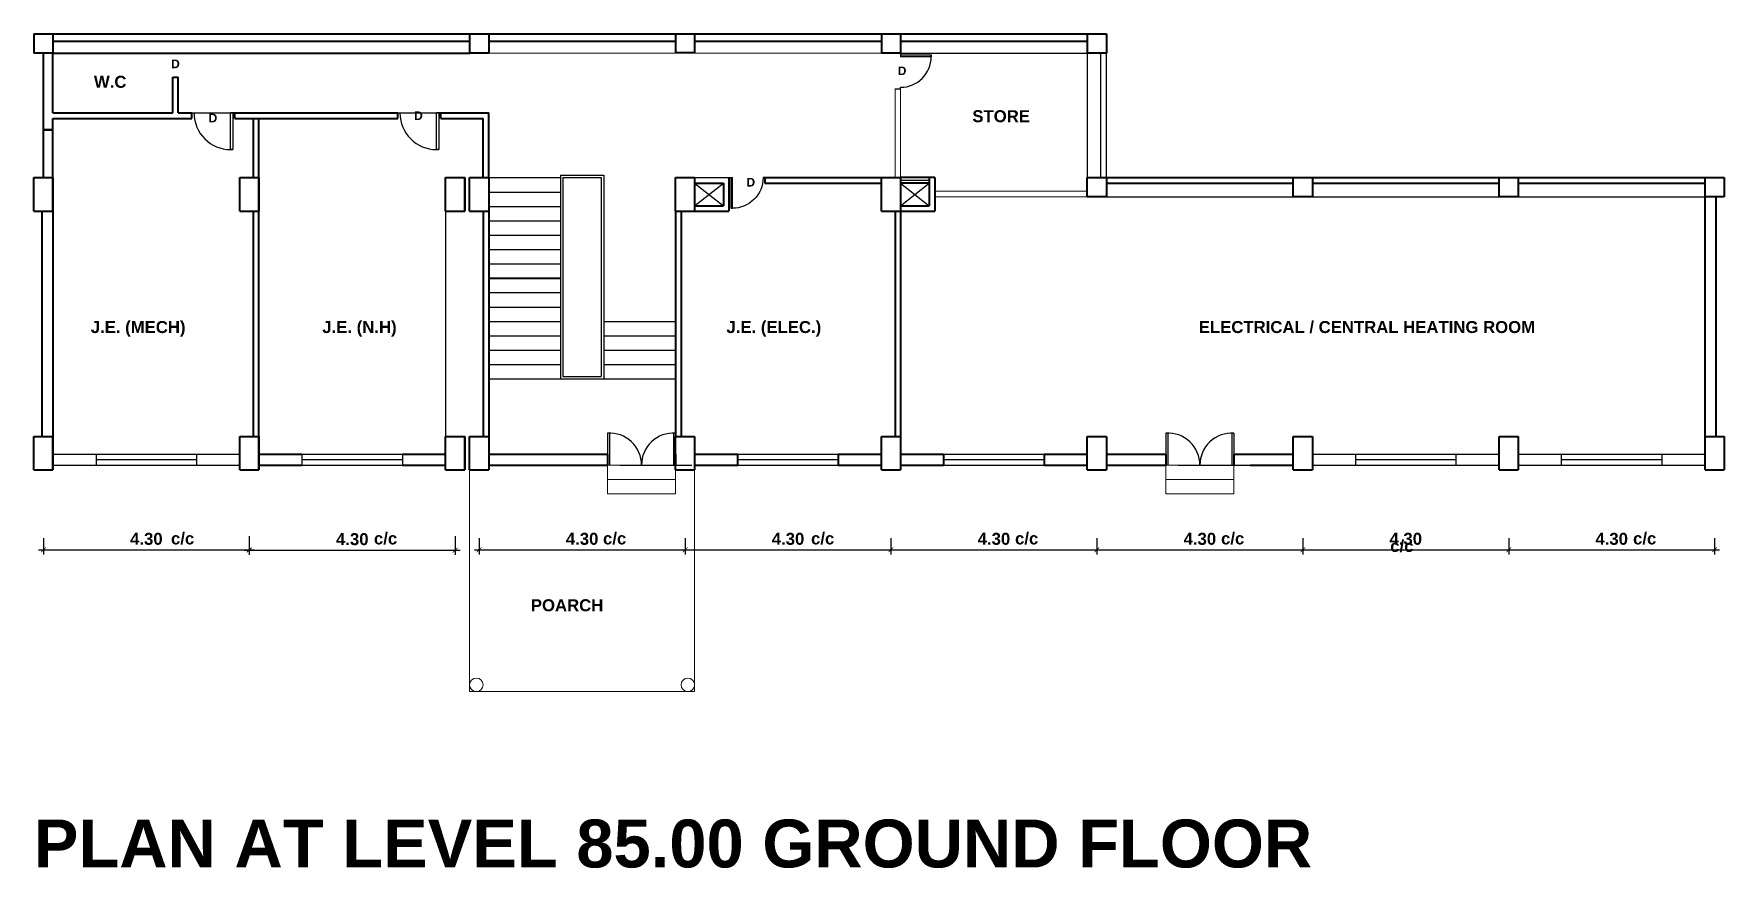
# Model space of a CAD drawing. Header units: inches. Extents: x 1352 to 5457, y 84 to 1168.
# Drawn here: x 2687.74 to 2723.04, y 103.41 to 120.83 of the extents above; entities that cross this region are included whole.
import ezdxf

# ---------------------------------------------------------------- set-up
doc = ezdxf.new("R2010")
doc.units = ezdxf.units.IN
doc.header["$MEASUREMENT"] = 0
doc.header["$PDMODE"] = 35
doc.header["$PDSIZE"] = -0.5
doc.linetypes.add('DASHED2', pattern=[0.375, 0.25, -0.125])
for name, color, linetype, lineweight in [('col', 250, 'Continuous', 40), ('hatch', 250, 'DASHED2', 9), ('text', 250, 'Continuous', 30), ('wall', 7, 'Continuous', 40), ('win', 250, 'Continuous', 30)]:
    doc.layers.add(name, color=color, linetype=linetype, lineweight=lineweight)
doc.styles.get("Standard").update_dxf_attribs({"font": 'arialbd.ttf', "height": 1.5})
doc.dimstyles.get("Standard").update_dxf_attribs({"dimtxt": 0.25, "dimasz": 0.1, "dimexe": 0.1, "dimexo": 0.1, "dimgap": 0.1, "dimtad": 1, "dimzin": 0, "dimdsep": 46, "dimtxsty": 'Standard', "dimblk": 'ARCHTICK', "dimcen": 0.1, "dimdle": 0.1, "dimclrd": 256, "dimadec": 0, "dimazin": 0, "dimtfac": 1, "dimtofl": 0, "dimtmove": 2, "dimatfit": 3, "dimfxl": 1, "dimtolj": 1, "dimtzin": 0, "dimlwd": -1, "dimarcsym": 0})

# ---------------------------------------------------------------- blocks, each defined once
blk = doc.blocks.new('_ArchTick')
at = {"color": 0, "linetype": 'ByBlock', "const_width": 0.15}
blk.add_lwpolyline([(-0.5, -0.5), (0.5, 0.5)], dxfattribs=at)
blk = doc.blocks.new('*D581')
at = {"layer": 'Defpoints', "color": 0, "linetype": 'Continuous', "transparency": 16777216}
for p in [(2687.942, 110.399), (2692.242, 110.399), (2692.242, 110.058)]:
    blk.add_point(p, dxfattribs=at)
at = {"layer": 'text', "color": 0, "linetype": 'Continuous', "lineweight": -2, "transparency": 16777216}
for p, q in [((2687.942, 110.299), (2687.942, 109.958)), ((2692.242, 110.299), (2692.242, 109.958))]:
    blk.add_line(p, q, dxfattribs=at)
at = {"layer": 'text', "linetype": 'Continuous', "transparency": 16777216}
blk.add_line((2687.842, 110.058), (2692.342, 110.058), dxfattribs=at)
at = {"layer": 'text', "linetype": 'Continuous', "transparency": 16777216, "xscale": 0.1, "yscale": 0.1, "zscale": 0.1, "rotation": 180}
blk.add_blockref('_ArchTick', (2687.942, 110.058), dxfattribs=at)
at = {"layer": 'text', "linetype": 'Continuous', "transparency": 16777216, "xscale": 0.1, "yscale": 0.1, "zscale": 0.1}
blk.add_blockref('_ArchTick', (2692.242, 110.058), dxfattribs=at)
at = {"layer": 'text', "color": 0, "linetype": 'Continuous', "transparency": 16777216, "insert": (2690.092, 110.286), "char_height": 0.25, "attachment_point": 5}
blk.add_mtext('\\A1;4.30', dxfattribs=at)
blk = doc.blocks.new('*D582')
at = {"layer": 'Defpoints', "color": 0, "linetype": 'Continuous', "transparency": 16777216}
for p in [(2697.042, 110.399), (2701.342, 110.399), (2701.342, 110.058)]:
    blk.add_point(p, dxfattribs=at)
at = {"layer": 'text', "color": 0, "linetype": 'Continuous', "lineweight": -2, "transparency": 16777216}
for p, q in [((2697.042, 110.299), (2697.042, 109.958)), ((2701.342, 110.299), (2701.342, 109.958))]:
    blk.add_line(p, q, dxfattribs=at)
at = {"layer": 'text', "linetype": 'Continuous', "transparency": 16777216}
blk.add_line((2696.942, 110.058), (2701.442, 110.058), dxfattribs=at)
at = {"layer": 'text', "linetype": 'Continuous', "transparency": 16777216, "xscale": 0.1, "yscale": 0.1, "zscale": 0.1, "rotation": 180}
blk.add_blockref('_ArchTick', (2697.042, 110.058), dxfattribs=at)
at = {"layer": 'text', "linetype": 'Continuous', "transparency": 16777216, "xscale": 0.1, "yscale": 0.1, "zscale": 0.1}
blk.add_blockref('_ArchTick', (2701.342, 110.058), dxfattribs=at)
at = {"layer": 'text', "color": 0, "linetype": 'Continuous', "transparency": 16777216, "insert": (2699.192, 110.286), "char_height": 0.25, "attachment_point": 5}
blk.add_mtext('\\A1;4.30', dxfattribs=at)
blk = doc.blocks.new('*D583')
at = {"layer": 'Defpoints', "color": 0, "linetype": 'Continuous', "transparency": 16777216}
for p in [(2701.342, 110.399), (2705.642, 110.399), (2705.642, 110.058)]:
    blk.add_point(p, dxfattribs=at)
at = {"layer": 'text', "color": 0, "linetype": 'Continuous', "lineweight": -2, "transparency": 16777216}
for p, q in [((2701.342, 110.299), (2701.342, 109.958)), ((2705.642, 110.299), (2705.642, 109.958))]:
    blk.add_line(p, q, dxfattribs=at)
at = {"layer": 'text', "linetype": 'Continuous', "transparency": 16777216}
blk.add_line((2701.242, 110.058), (2705.742, 110.058), dxfattribs=at)
at = {"layer": 'text', "linetype": 'Continuous', "transparency": 16777216, "xscale": 0.1, "yscale": 0.1, "zscale": 0.1, "rotation": 180}
blk.add_blockref('_ArchTick', (2701.342, 110.058), dxfattribs=at)
at = {"layer": 'text', "linetype": 'Continuous', "transparency": 16777216, "xscale": 0.1, "yscale": 0.1, "zscale": 0.1}
blk.add_blockref('_ArchTick', (2705.642, 110.058), dxfattribs=at)
at = {"layer": 'text', "color": 0, "linetype": 'Continuous', "transparency": 16777216, "insert": (2703.492, 110.286), "char_height": 0.25, "attachment_point": 5}
blk.add_mtext('\\A1;4.30', dxfattribs=at)
blk = doc.blocks.new('*D584')
at = {"layer": 'Defpoints', "color": 0, "linetype": 'Continuous', "transparency": 16777216}
for p in [(2705.642, 110.399), (2709.942, 110.399), (2709.942, 110.058)]:
    blk.add_point(p, dxfattribs=at)
at = {"layer": 'text', "color": 0, "linetype": 'Continuous', "lineweight": -2, "transparency": 16777216}
for p, q in [((2705.642, 110.299), (2705.642, 109.958)), ((2709.942, 110.299), (2709.942, 109.958))]:
    blk.add_line(p, q, dxfattribs=at)
at = {"layer": 'text', "linetype": 'Continuous', "transparency": 16777216}
blk.add_line((2705.542, 110.058), (2710.042, 110.058), dxfattribs=at)
at = {"layer": 'text', "linetype": 'Continuous', "transparency": 16777216, "xscale": 0.1, "yscale": 0.1, "zscale": 0.1, "rotation": 180}
blk.add_blockref('_ArchTick', (2705.642, 110.058), dxfattribs=at)
at = {"layer": 'text', "linetype": 'Continuous', "transparency": 16777216, "xscale": 0.1, "yscale": 0.1, "zscale": 0.1}
blk.add_blockref('_ArchTick', (2709.942, 110.058), dxfattribs=at)
at = {"layer": 'text', "color": 0, "linetype": 'Continuous', "transparency": 16777216, "insert": (2707.792, 110.286), "char_height": 0.25, "attachment_point": 5}
blk.add_mtext('\\A1;4.30', dxfattribs=at)
blk = doc.blocks.new('*D585')
at = {"layer": 'Defpoints', "color": 0, "linetype": 'Continuous', "transparency": 16777216}
for p in [(2709.942, 110.399), (2714.242, 110.399), (2714.242, 110.058)]:
    blk.add_point(p, dxfattribs=at)
at = {"layer": 'text', "color": 0, "linetype": 'Continuous', "lineweight": -2, "transparency": 16777216}
for p, q in [((2709.942, 110.299), (2709.942, 109.958)), ((2714.242, 110.299), (2714.242, 109.958))]:
    blk.add_line(p, q, dxfattribs=at)
at = {"layer": 'text', "linetype": 'Continuous', "transparency": 16777216}
blk.add_line((2709.842, 110.058), (2714.342, 110.058), dxfattribs=at)
at = {"layer": 'text', "linetype": 'Continuous', "transparency": 16777216, "xscale": 0.1, "yscale": 0.1, "zscale": 0.1, "rotation": 180}
blk.add_blockref('_ArchTick', (2709.942, 110.058), dxfattribs=at)
at = {"layer": 'text', "linetype": 'Continuous', "transparency": 16777216, "xscale": 0.1, "yscale": 0.1, "zscale": 0.1}
blk.add_blockref('_ArchTick', (2714.242, 110.058), dxfattribs=at)
at = {"layer": 'text', "color": 0, "linetype": 'Continuous', "transparency": 16777216, "insert": (2712.092, 110.286), "char_height": 0.25, "attachment_point": 5}
blk.add_mtext('\\A1;4.30', dxfattribs=at)
blk = doc.blocks.new('*D586')
at = {"layer": 'Defpoints', "color": 0, "linetype": 'Continuous', "transparency": 16777216}
for p in [(2714.242, 110.399), (2718.542, 110.399), (2718.542, 110.058)]:
    blk.add_point(p, dxfattribs=at)
at = {"layer": 'text', "color": 0, "linetype": 'Continuous', "lineweight": -2, "transparency": 16777216}
for p, q in [((2714.242, 110.299), (2714.242, 109.958)), ((2718.542, 110.299), (2718.542, 109.958))]:
    blk.add_line(p, q, dxfattribs=at)
at = {"layer": 'text', "linetype": 'Continuous', "transparency": 16777216}
blk.add_line((2714.142, 110.058), (2718.642, 110.058), dxfattribs=at)
at = {"layer": 'text', "linetype": 'Continuous', "transparency": 16777216, "xscale": 0.1, "yscale": 0.1, "zscale": 0.1, "rotation": 180}
blk.add_blockref('_ArchTick', (2714.242, 110.058), dxfattribs=at)
at = {"layer": 'text', "linetype": 'Continuous', "transparency": 16777216, "xscale": 0.1, "yscale": 0.1, "zscale": 0.1}
blk.add_blockref('_ArchTick', (2718.542, 110.058), dxfattribs=at)
at = {"layer": 'text', "color": 0, "linetype": 'Continuous', "transparency": 16777216, "insert": (2716.392, 110.286), "char_height": 0.25, "attachment_point": 5}
blk.add_mtext('\\A1;4.30', dxfattribs=at)
blk = doc.blocks.new('*D587')
at = {"layer": 'Defpoints', "color": 0, "linetype": 'Continuous', "transparency": 16777216}
for p in [(2718.542, 110.399), (2722.842, 110.399), (2722.842, 110.058)]:
    blk.add_point(p, dxfattribs=at)
at = {"layer": 'text', "color": 0, "linetype": 'Continuous', "lineweight": -2, "transparency": 16777216}
for p, q in [((2718.542, 110.299), (2718.542, 109.958)), ((2722.842, 110.299), (2722.842, 109.958))]:
    blk.add_line(p, q, dxfattribs=at)
at = {"layer": 'text', "linetype": 'Continuous', "transparency": 16777216}
blk.add_line((2718.442, 110.058), (2722.942, 110.058), dxfattribs=at)
at = {"layer": 'text', "linetype": 'Continuous', "transparency": 16777216, "xscale": 0.1, "yscale": 0.1, "zscale": 0.1, "rotation": 180}
blk.add_blockref('_ArchTick', (2718.542, 110.058), dxfattribs=at)
at = {"layer": 'text', "linetype": 'Continuous', "transparency": 16777216, "xscale": 0.1, "yscale": 0.1, "zscale": 0.1}
blk.add_blockref('_ArchTick', (2722.842, 110.058), dxfattribs=at)
at = {"layer": 'text', "color": 0, "linetype": 'Continuous', "transparency": 16777216, "insert": (2720.692, 110.286), "char_height": 0.25, "attachment_point": 5}
blk.add_mtext('\\A1;4.30', dxfattribs=at)
blk = doc.blocks.new('*D588')
at = {"layer": 'Defpoints', "color": 0, "linetype": 'Continuous', "transparency": 16777216}
for p in [(2692.242, 110.446), (2696.542, 110.446), (2696.542, 110.051)]:
    blk.add_point(p, dxfattribs=at)
at = {"layer": 'text', "color": 0, "linetype": 'Continuous', "lineweight": -2, "transparency": 16777216}
for p, q in [((2692.242, 110.346), (2692.242, 109.951)), ((2696.542, 110.346), (2696.542, 109.951))]:
    blk.add_line(p, q, dxfattribs=at)
at = {"layer": 'text', "linetype": 'Continuous', "transparency": 16777216}
blk.add_line((2692.142, 110.051), (2696.642, 110.051), dxfattribs=at)
at = {"layer": 'text', "linetype": 'Continuous', "transparency": 16777216, "xscale": 0.1, "yscale": 0.1, "zscale": 0.1, "rotation": 180}
blk.add_blockref('_ArchTick', (2692.242, 110.051), dxfattribs=at)
at = {"layer": 'text', "linetype": 'Continuous', "transparency": 16777216, "xscale": 0.1, "yscale": 0.1, "zscale": 0.1}
blk.add_blockref('_ArchTick', (2696.542, 110.051), dxfattribs=at)
at = {"layer": 'text', "color": 0, "linetype": 'Continuous', "transparency": 16777216, "insert": (2694.392, 110.279), "char_height": 0.25, "attachment_point": 5}
blk.add_mtext('\\A1;4.30', dxfattribs=at)
blk = doc.blocks.new('R')
at = {"layer": 'win'}
for p, q in [((13.196, 5.483), (13.246, 5.483)), ((14.096, 4.633), (14.096, 5.483)), ((14.196, 5.483), (14.096, 5.483)), ((14.146, 5.483), (14.146, 4.633)), ((14.096, 4.633), (14.146, 4.633)), ((14.146, 4.633), (14.096, 4.633))]:
    blk.add_line(p, q, dxfattribs=at)
blk.add_arc((14.096, 5.483), 0.85, 180, 270, dxfattribs=at)

msp = doc.modelspace()

# ---------------------------------------------------------------- linework, layer by layer
at = {"layer": 'col'}
for p, q in [((2687.742, 120.825), (2687.742, 120.425)), ((2687.742, 120.825), (2688.142, 120.825)), ((2688.142, 120.825), (2688.142, 120.425)), ((2696.842, 120.825), (2696.842, 120.425)), ((2696.842, 120.825), (2697.242, 120.825)), ((2697.242, 120.825), (2697.242, 120.425)), ((2701.142, 120.826), (2701.142, 120.426)), ((2701.142, 120.826), (2701.542, 120.826)), ((2701.542, 120.826), (2701.542, 120.426)), ((2705.442, 120.825), (2705.442, 120.425)), ((2705.442, 120.825), (2705.842, 120.825)), ((2705.842, 120.825), (2705.842, 120.425)), ((2709.742, 120.825), (2709.742, 120.425)), ((2709.742, 120.825), (2710.142, 120.825)), ((2710.142, 120.825), (2710.142, 120.425)), ((2688.142, 120.425), (2687.742, 120.425)), ((2697.242, 120.425), (2696.842, 120.425)), ((2701.542, 120.426), (2701.142, 120.426)), ((2705.842, 120.425), (2705.442, 120.425)), ((2710.142, 120.425), (2709.742, 120.425)), ((2687.942, 118.825), (2688.142, 118.825)), ((2687.742, 117.825), (2688.142, 117.825)), ((2687.742, 117.125), (2687.742, 117.825)), ((2688.142, 117.125), (2688.142, 117.825)), ((2688.142, 117.825), (2688.142, 117.125)), ((2692.042, 117.825), (2692.442, 117.825)), ((2692.042, 117.125), (2692.042, 117.825)), ((2692.442, 117.125), (2692.442, 117.825)), ((2692.442, 117.825), (2692.442, 117.125)), ((2696.342, 117.825), (2696.742, 117.825)), ((2696.342, 117.125), (2696.342, 117.825)), ((2696.742, 117.125), (2696.742, 117.825)), ((2696.742, 117.825), (2696.742, 117.125)), ((2696.842, 117.825), (2697.242, 117.825)), ((2696.842, 117.125), (2696.842, 117.825)), ((2697.242, 117.825), (2697.242, 117.125)), ((2701.142, 117.825), (2701.542, 117.825)), ((2701.142, 117.125), (2701.142, 117.825)), ((2701.542, 117.825), (2701.542, 117.125)), ((2705.442, 117.825), (2705.842, 117.825)), ((2705.442, 117.125), (2705.442, 117.825)), ((2705.842, 117.825), (2705.842, 117.125)), ((2709.742, 117.825), (2710.142, 117.825)), ((2709.742, 117.425), (2709.742, 117.825)), ((2710.142, 117.825), (2710.142, 117.425)), ((2714.042, 117.825), (2714.442, 117.825)), ((2714.042, 117.425), (2714.042, 117.825)), ((2714.442, 117.825), (2714.442, 117.425)), ((2718.342, 117.825), (2718.742, 117.825)), ((2718.342, 117.425), (2718.342, 117.825)), ((2718.742, 117.825), (2718.742, 117.425)), ((2722.642, 117.825), (2723.042, 117.825)), ((2722.642, 117.425), (2722.642, 117.825)), ((2723.042, 117.825), (2723.042, 117.425)), ((2710.142, 117.425), (2709.742, 117.425)), ((2714.442, 117.425), (2714.042, 117.425)), ((2718.742, 117.425), (2718.342, 117.425)), ((2723.042, 117.425), (2722.642, 117.425)), ((2687.742, 117.125), (2688.142, 117.125)), ((2692.042, 117.125), (2692.442, 117.125)), ((2696.342, 117.125), (2696.742, 117.125)), ((2696.842, 117.125), (2697.242, 117.125)), ((2701.142, 117.125), (2701.542, 117.125)), ((2705.442, 117.125), (2705.842, 117.125)), ((2687.742, 112.425), (2688.142, 112.425)), ((2687.742, 111.725), (2687.742, 112.425)), ((2688.142, 111.725), (2688.142, 112.425)), ((2688.142, 112.425), (2688.142, 111.725)), ((2692.042, 112.425), (2692.442, 112.425)), ((2692.042, 111.725), (2692.042, 112.425)), ((2692.442, 111.725), (2692.442, 112.425)), ((2692.442, 112.425), (2692.442, 111.725)), ((2696.342, 112.425), (2696.742, 112.425)), ((2696.342, 111.725), (2696.342, 112.425)), ((2696.742, 111.725), (2696.742, 112.425)), ((2696.742, 112.425), (2696.742, 111.725)), ((2696.842, 112.425), (2697.242, 112.425)), ((2696.842, 111.725), (2696.842, 112.425)), ((2697.242, 112.425), (2697.242, 111.725)), ((2701.142, 112.425), (2701.542, 112.425)), ((2701.142, 111.725), (2701.142, 112.425)), ((2701.542, 112.425), (2701.542, 111.725)), ((2705.442, 112.425), (2705.842, 112.425)), ((2705.442, 111.725), (2705.442, 112.425)), ((2705.842, 112.425), (2705.842, 111.725)), ((2709.742, 112.425), (2710.142, 112.425)), ((2709.742, 111.725), (2709.742, 112.425)), ((2710.142, 112.425), (2710.142, 111.725)), ((2714.042, 112.425), (2714.442, 112.425)), ((2714.042, 111.725), (2714.042, 112.425)), ((2714.442, 112.425), (2714.442, 111.725)), ((2718.342, 112.425), (2718.742, 112.425)), ((2718.342, 111.725), (2718.342, 112.425)), ((2718.742, 112.425), (2718.742, 111.725)), ((2722.642, 112.425), (2723.042, 112.425)), ((2722.642, 111.725), (2722.642, 112.425)), ((2723.042, 112.425), (2723.042, 111.725)), ((2687.742, 111.725), (2688.142, 111.725)), ((2692.042, 111.725), (2692.442, 111.725)), ((2696.342, 111.725), (2696.742, 111.725)), ((2696.842, 111.725), (2697.242, 111.725)), ((2701.142, 111.725), (2701.542, 111.725)), ((2705.442, 111.725), (2705.842, 111.725)), ((2709.742, 111.725), (2710.142, 111.725)), ((2714.042, 111.725), (2714.442, 111.725)), ((2718.342, 111.725), (2718.742, 111.725)), ((2722.642, 111.725), (2723.042, 111.725))]:
    msp.add_line(p, q, dxfattribs=at)
at = {"layer": 'hatch', "linetype": 'ByBlock'}
for p, q in [((2705.727, 119.675), (2705.727, 117.825)), ((2705.842, 119.675), (2705.842, 117.825)), ((2709.742, 117.54), (2706.557, 117.54)), ((2709.742, 117.425), (2706.557, 117.425)), ((2696.842, 111.725), (2696.842, 107.1)), ((2699.722, 111.825), (2701.142, 111.825)), ((2699.722, 111.225), (2699.722, 111.825)), ((2701.142, 111.825), (2701.142, 111.225)), ((2701.542, 107.1), (2701.542, 111.725)), ((2711.382, 111.825), (2712.802, 111.825)), ((2711.382, 111.225), (2711.382, 111.825)), ((2712.802, 111.825), (2712.802, 111.225)), ((2699.722, 111.525), (2701.142, 111.525)), ((2699.722, 111.225), (2701.142, 111.225)), ((2711.382, 111.525), (2712.802, 111.525)), ((2711.382, 111.225), (2712.802, 111.225)), ((2696.842, 107.1), (2701.542, 107.1))]:
    msp.add_line(p, q, dxfattribs=at)
for centre in [(2696.984, 107.241), (2701.399, 107.241)]:
    msp.add_circle(centre, 0.141, dxfattribs=at)
at = {"layer": 'wall', "linetype": 'Continuous'}
for p, q in [((2688.142, 120.825), (2710.142, 120.825)), ((2687.942, 118.825), (2687.942, 120.425)), ((2688.142, 120.675), (2696.842, 120.675)), ((2688.142, 119.175), (2688.142, 120.425)), ((2688.142, 120.425), (2696.842, 120.425)), ((2697.242, 120.675), (2701.142, 120.675)), ((2701.542, 120.675), (2705.442, 120.675)), ((2705.842, 120.675), (2709.742, 120.675)), ((2690.642, 119.175), (2690.642, 119.925)), ((2690.642, 119.925), (2690.757, 119.925)), ((2690.757, 119.175), (2690.757, 119.925)), ((2688.142, 119.175), (2690.642, 119.175)), ((2688.142, 119.06), (2691.042, 119.06)), ((2688.142, 118.825), (2688.142, 119.06)), ((2690.757, 119.175), (2691.042, 119.175)), ((2691.042, 119.06), (2691.042, 119.175)), ((2691.942, 119.175), (2695.342, 119.175)), ((2691.942, 119.06), (2691.942, 119.175)), ((2691.942, 119.06), (2695.342, 119.06)), ((2692.327, 117.825), (2692.327, 119.06)), ((2692.442, 117.825), (2692.442, 119.06)), ((2695.342, 119.06), (2695.342, 119.175)), ((2696.242, 119.175), (2697.242, 119.175)), ((2696.242, 119.06), (2696.242, 119.175)), ((2696.242, 119.06), (2697.127, 119.06)), ((2697.127, 117.825), (2697.127, 119.06)), ((2697.242, 117.825), (2697.242, 119.175)), ((2687.942, 117.825), (2687.942, 118.825)), ((2688.142, 117.825), (2688.142, 118.825)), ((2701.542, 117.71), (2702.142, 117.71)), ((2702.142, 117.71), (2702.142, 117.24)), ((2702.257, 117.825), (2702.257, 117.125)), ((2703.009, 117.825), (2703.009, 117.71)), ((2703.009, 117.825), (2705.442, 117.825)), ((2703.009, 117.71), (2705.442, 117.71)), ((2706.442, 117.825), (2706.442, 117.24)), ((2706.442, 117.825), (2706.442, 117.71)), ((2706.557, 117.825), (2706.557, 117.125)), ((2710.142, 117.825), (2714.042, 117.825)), ((2710.142, 117.71), (2714.042, 117.71)), ((2714.442, 117.825), (2718.342, 117.825)), ((2714.442, 117.71), (2718.342, 117.71)), ((2718.742, 117.825), (2722.642, 117.825)), ((2718.742, 117.71), (2722.642, 117.71)), ((2701.542, 117.24), (2702.142, 117.24)), ((2705.842, 117.24), (2706.442, 117.24)), ((2722.642, 112.425), (2722.642, 117.425)), ((2722.872, 112.425), (2722.872, 117.425)), ((2687.912, 117.125), (2687.912, 112.425)), ((2688.142, 117.125), (2688.142, 112.425)), ((2692.327, 112.425), (2692.327, 117.125)), ((2692.442, 112.425), (2692.442, 117.125)), ((2697.127, 117.125), (2697.127, 112.425)), ((2697.242, 117.125), (2697.242, 112.425)), ((2701.142, 117.125), (2701.142, 112.425)), ((2701.257, 117.125), (2701.257, 112.425)), ((2701.542, 117.125), (2702.257, 117.125)), ((2705.727, 117.125), (2705.727, 112.425)), ((2705.842, 117.125), (2706.557, 117.125)), ((2705.842, 117.125), (2705.842, 112.425)), ((2697.242, 115.725), (2698.742, 115.725)), ((2692.442, 112.055), (2693.342, 112.055)), ((2695.442, 112.055), (2696.342, 112.055)), ((2697.242, 112.055), (2699.722, 112.055)), ((2701.542, 112.055), (2702.442, 112.055)), ((2702.44, 112.055), (2702.44, 111.825)), ((2704.54, 112.055), (2704.54, 111.825)), ((2704.542, 112.055), (2705.442, 112.055)), ((2705.842, 112.055), (2706.742, 112.055)), ((2706.74, 112.055), (2706.74, 111.825)), ((2708.84, 112.055), (2708.84, 111.825)), ((2708.842, 112.055), (2709.742, 112.055)), ((2710.142, 112.055), (2711.382, 112.055)), ((2712.802, 112.055), (2714.042, 112.055)), ((2692.442, 111.825), (2693.342, 111.825)), ((2695.442, 111.825), (2696.342, 111.825)), ((2697.242, 111.825), (2699.722, 111.825)), ((2701.542, 111.825), (2702.442, 111.825)), ((2704.542, 111.825), (2705.442, 111.825)), ((2705.842, 111.825), (2706.742, 111.825)), ((2708.842, 111.825), (2709.742, 111.825)), ((2710.142, 111.825), (2711.382, 111.825)), ((2713.142, 111.825), (2714.042, 111.825))]:
    msp.add_line(p, q, dxfattribs=at)
at = {"layer": 'wall'}
for p, q in [((2688.142, 118.825), (2687.942, 118.825)), ((2706.557, 117.825), (2705.842, 117.825)), ((2706.442, 117.71), (2705.842, 117.71)), ((2699.722, 112.055), (2699.722, 111.825)), ((2701.142, 112.055), (2701.142, 111.825)), ((2711.382, 112.055), (2711.382, 111.825)), ((2712.802, 112.055), (2712.802, 111.825))]:
    msp.add_line(p, q, dxfattribs=at)
at = {"layer": 'win'}
for p, q in [((2710.142, 117.825), (2710.142, 120.825)), ((2697.242, 120.425), (2701.142, 120.426)), ((2701.542, 120.426), (2705.442, 120.425)), ((2705.842, 120.425), (2709.742, 120.425)), ((2709.742, 120.425), (2709.742, 117.825)), ((2710.027, 117.825), (2710.027, 120.425)), ((2705.727, 119.675), (2705.842, 119.675)), ((2691.042, 119.175), (2691.942, 119.175)), ((2695.342, 119.175), (2696.242, 119.175)), ((2697.242, 117.825), (2698.742, 117.825)), ((2698.742, 117.875), (2698.742, 113.625)), ((2698.742, 117.875), (2699.642, 117.875)), ((2698.792, 117.825), (2698.792, 113.675)), ((2698.792, 117.825), (2699.592, 117.825)), ((2699.592, 117.825), (2699.592, 113.675)), ((2699.642, 117.875), (2699.642, 113.625)), ((2701.542, 117.825), (2702.257, 117.825)), ((2701.542, 117.71), (2702.142, 117.24)), ((2701.542, 117.24), (2702.142, 117.71)), ((2706.442, 117.767), (2705.842, 117.767)), ((2705.842, 117.71), (2706.442, 117.24)), ((2705.842, 117.24), (2706.442, 117.71)), ((2697.242, 117.525), (2698.742, 117.525)), ((2697.242, 117.225), (2698.742, 117.225)), ((2710.142, 117.425), (2714.042, 117.425)), ((2714.442, 117.425), (2718.342, 117.425)), ((2718.742, 117.425), (2722.642, 117.425)), ((2696.342, 117.125), (2696.342, 112.425)), ((2697.242, 116.925), (2698.742, 116.925)), ((2697.242, 116.625), (2698.742, 116.625)), ((2697.242, 116.325), (2698.742, 116.325)), ((2697.242, 116.025), (2698.742, 116.025)), ((2697.242, 115.425), (2698.742, 115.425)), ((2697.242, 115.125), (2698.742, 115.125)), ((2697.242, 114.825), (2698.742, 114.825)), ((2699.642, 114.825), (2701.142, 114.825)), ((2697.242, 114.525), (2698.742, 114.525)), ((2699.642, 114.525), (2701.142, 114.525)), ((2697.242, 114.225), (2698.742, 114.225)), ((2699.642, 114.225), (2701.142, 114.225)), ((2697.242, 113.925), (2698.742, 113.925)), ((2698.792, 113.675), (2699.592, 113.675)), ((2699.642, 113.925), (2701.142, 113.925)), ((2697.242, 113.625), (2701.142, 113.625)), ((2699.642, 113.625), (2701.142, 113.625)), ((2699.722, 112.493), (2699.722, 111.825)), ((2699.762, 112.495), (2699.762, 111.825)), ((2701.102, 112.495), (2701.102, 111.825)), ((2701.142, 112.493), (2701.142, 111.825)), ((2711.382, 112.493), (2711.382, 111.825)), ((2711.422, 112.495), (2711.422, 111.825)), ((2712.762, 112.495), (2712.762, 111.825)), ((2712.802, 112.493), (2712.802, 111.825)), ((2688.142, 112.055), (2689.042, 112.055)), ((2689.042, 112.055), (2689.042, 111.825)), ((2689.042, 112.055), (2691.142, 112.055)), ((2689.042, 111.94), (2691.142, 111.94)), ((2691.142, 112.055), (2692.042, 112.055)), ((2691.142, 112.055), (2691.142, 111.825)), ((2693.34, 112.055), (2693.34, 111.825)), ((2693.34, 112.055), (2695.44, 112.055)), ((2693.34, 111.94), (2695.44, 111.94)), ((2695.44, 112.055), (2695.44, 111.825)), ((2702.44, 112.055), (2704.54, 112.055)), ((2702.44, 111.94), (2704.54, 111.94)), ((2706.74, 112.055), (2708.84, 112.055)), ((2706.74, 111.94), (2708.84, 111.94)), ((2714.442, 112.055), (2715.342, 112.055)), ((2715.34, 112.055), (2715.34, 111.825)), ((2715.34, 112.055), (2717.44, 112.055)), ((2715.34, 111.94), (2717.44, 111.94)), ((2717.44, 112.055), (2717.44, 111.825)), ((2717.442, 112.055), (2718.342, 112.055)), ((2718.742, 112.055), (2719.642, 112.055)), ((2719.64, 112.055), (2719.64, 111.825)), ((2719.64, 112.055), (2721.74, 112.055)), ((2719.64, 111.94), (2721.74, 111.94)), ((2721.74, 112.055), (2721.74, 111.825)), ((2721.742, 112.055), (2722.642, 112.055)), ((2688.142, 111.825), (2689.042, 111.825)), ((2689.042, 111.825), (2691.142, 111.825)), ((2691.142, 111.825), (2692.042, 111.825)), ((2693.34, 111.825), (2695.44, 111.825)), ((2699.982, 111.825), (2701.482, 111.825)), ((2702.44, 111.825), (2704.54, 111.825)), ((2706.74, 111.825), (2708.84, 111.825)), ((2711.642, 111.825), (2713.142, 111.825)), ((2714.442, 111.825), (2715.342, 111.825)), ((2715.34, 111.825), (2717.44, 111.825)), ((2717.442, 111.825), (2718.342, 111.825)), ((2718.742, 111.825), (2719.642, 111.825)), ((2719.64, 111.825), (2721.74, 111.825)), ((2721.742, 111.825), (2722.642, 111.825))]:
    msp.add_line(p, q, dxfattribs=at)
for centre, start, end in [((2699.762, 111.825), 0, 93.4227), ((2701.102, 111.825), 86.5773, 180), ((2711.422, 111.825), 0, 93.4227), ((2712.762, 111.825), 86.5773, 180)]:
    msp.add_arc(centre, 0.67, start, end, dxfattribs=at)

# ---------------------------------------------------------------- block references
at = {"layer": 'win', "xscale": 0.7522199999999657, "yscale": 0.7522199999999657, "zscale": 0.7522199999999657, "rotation": 90.00000000000001}
msp.add_blockref('R', (2709.966, 109.746), dxfattribs=at)
at = {"layer": 'win'}
for p, xscale, yscale, zscale in [((2679.166, 114.24), 0.8999999999999773, 0.8999999999999773, 0.8999999999999773), ((2683.466, 114.24), 0.8999999999999773, 0.8999999999999773, 0.8999999999999773), ((2712.935, 113.7), -0.7522199999999657, 0.7522199999999657, 0.7522199999999657)]:
    msp.add_blockref('R', p, dxfattribs=dict(at, xscale=xscale, yscale=yscale, zscale=zscale))

# ---------------------------------------------------------------- texts
at = {"layer": 'text'}
for s, height, p in [('W.C', 0.25, (2688.997, 119.7)), ('STORE', 0.25, (2707.341, 118.982)), ('J.E. (MECH)', 0.25, (2688.931, 114.582)), ('J.E. (N.H)', 0.25, (2693.766, 114.582)), ('J.E. (ELEC.)', 0.25, (2702.206, 114.582)), ('ELECTRICAL / CENTRAL HEATING ROOM', 0.25, (2712.07, 114.582)), ('c/c', 0.25, (2690.607, 110.171)), ('c/c', 0.25, (2694.845, 110.171)), ('c/c', 0.25, (2699.629, 110.171)), ('c/c', 0.25, (2703.973, 110.171)), ('c/c', 0.25, (2708.233, 110.171)), ('c/c', 0.25, (2712.535, 110.171)), ('c/c', 0.25, (2716.068, 110.013)), ('c/c', 0.25, (2721.139, 110.171)), ('POARCH', 0.25, (2698.121, 108.776)), ('PLAN AT LEVEL 85.00 GROUND FLOOR  ', 1, (2687.741, 103.429))]:
    msp.add_text(s, height=height, dxfattribs=at).set_placement(p)
at = {"layer": 'win'}
for p in [(2690.608, 120.109), (2705.782, 119.964), (2691.392, 118.98), (2695.683, 119.028), (2702.623, 117.64)]:
    msp.add_text('D', height=0.18, dxfattribs=at).set_placement(p)

# ---------------------------------------------------------------- dimensions: what is measured, and where the dimension line sits
at = {"layer": 'text', "linetype": 'Continuous'}
for base, p1, p2, picture, middle in [((2692.242, 110.058), (2687.942, 110.399), (2692.242, 110.399), '*D581', (2690.092, 110.286)), ((2696.542, 110.051), (2692.242, 110.446), (2696.542, 110.446), '*D588', (2694.392, 110.279)), ((2701.342, 110.058), (2697.042, 110.399), (2701.342, 110.399), '*D582', (2699.192, 110.286)), ((2705.642, 110.058), (2701.342, 110.399), (2705.642, 110.399), '*D583', (2703.492, 110.286)), ((2709.942, 110.058), (2705.642, 110.399), (2709.942, 110.399), '*D584', (2707.792, 110.286)), ((2714.242, 110.058), (2709.942, 110.399), (2714.242, 110.399), '*D585', (2712.092, 110.286)), ((2718.542, 110.058), (2714.242, 110.399), (2718.542, 110.399), '*D586', (2716.392, 110.286)), ((2722.842, 110.058), (2718.542, 110.399), (2722.842, 110.399), '*D587', (2720.692, 110.286))]:
    dim = msp.add_linear_dim(base=base, p1=p1, p2=p2, dimstyle='Standard', dxfattribs=at)
    dim.commit()
    dim.dimension.update_dxf_attribs({"geometry": picture, "text_midpoint": middle})

doc.saveas('drawing.dxf')
